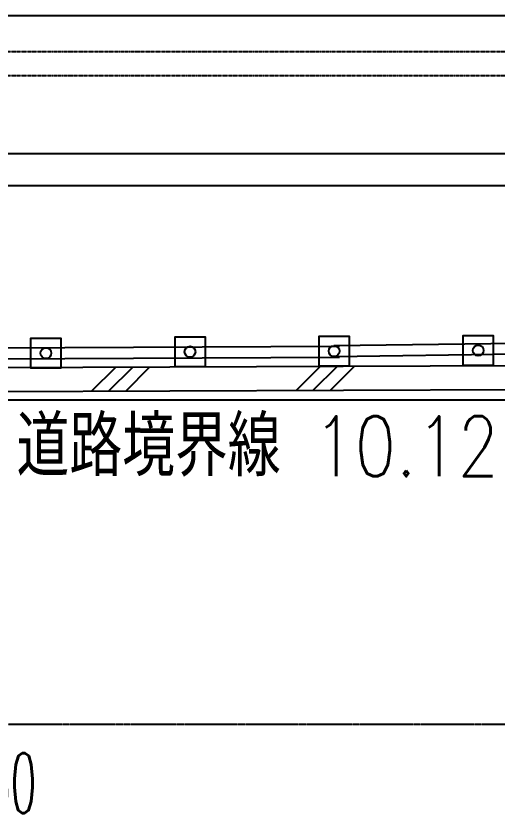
# Model space of a CAD drawing. Header units: millimetres. Extents: x 5204 to 163252, y 3613 to 115772.
# Drawn here: x 44397 to 48404, y 27907 to 34545 of the extents above; entities that cross this region are included whole.
import ezdxf

# ---------------------------------------------------------------- set-up
doc = ezdxf.new("R2010")
doc.units = ezdxf.units.MM
doc.header["$LTSCALE"] = 0.2
doc.linetypes.add('CENTER', pattern=[50.8, 31.75, -6.35, 6.35, -6.35])
doc.linetypes.add('HIDDEN', pattern=[0.375, 0.25, -0.125])
for name, color, linetype in [('0-0', 7, 'Continuous'), ('0-1', 7, 'Continuous'), ('92 設備記述', 3, 'Continuous')]:
    doc.layers.add(name, color=color, linetype=linetype)
doc.layers.add('A_通芯', color=8, linetype='Continuous', plot=False)
doc.styles.get("Standard").update_dxf_attribs({"font": 'simplex.shx', "width": 0.8, "height": 700, "bigfont": 'extfont2.shx'})
doc.styles.add('Standard-A', font='romans.shx', dxfattribs={"bigfont": 'extfont2.shx'})

msp = doc.modelspace()

# ---------------------------------------------------------------- linework, layer by layer
at = {"layer": '0-0', "color": 7, "linetype": 'Continuous'}
for p, q in [((45027, 31420), (45227.9, 31620.9)), ((45169.1, 31420.7), (45370, 31621.6)), ((45311.1, 31421.3), (45512, 31622.2)), ((46731.6, 31427.5), (46932.5, 31628.4)), ((46873.6, 31428.1), (47074.5, 31629)), ((47015.7, 31428.8), (47216.5, 31629.7))]:
    msp.add_line(p, q, dxfattribs=at)
at = {"layer": '0-1', "color": 7, "linetype": 'Continuous'}
for p, q in [((50016.6, 34545.2), (42001.6, 34545.2)), ((41706.6, 33400.2), (50196.6, 33400.2)), ((41438.6, 33132.2), (50464.6, 33132.2)), ((47045.2, 31799.6), (50598.2, 31851.2)), ((47046.5, 31709.6), (50599.5, 31761.2)), ((43268.4, 31612.3), (49349.6, 31639)), ((43269.3, 31412.3), (49350.4, 31439))]:
    msp.add_line(p, q, dxfattribs=at)
at = {"layer": '0-1', "color": 8, "linetype": 'HIDDEN', "ltscale": 30}
for p, q in [((57728.5, 34246.4), (38816.9, 34246.4)), ((57728.5, 34046.4), (38816.9, 34046.4))]:
    msp.add_line(p, q, dxfattribs=at)
at = {"layer": '0-1', "color": 7}
for p, q in [((43445.9, 31776.9), (47090.8, 31794)), ((43446.3, 31686.9), (47091.3, 31704)), ((52629.2, 31347.2), (42654.7, 31344.1))]:
    msp.add_line(p, q, dxfattribs=at)
for points in [[(44521.6, 31612.5), (44521.6, 31862.5), (44771.6, 31862.5), (44771.6, 31612.5), (44521.6, 31612.5), (44521.6, 31612.5)], [(45721.6, 31624.2), (45721.6, 31874.2), (45971.6, 31874.2), (45971.6, 31624.2), (45721.6, 31624.2), (45721.6, 31624.2)], [(46921.5, 31629.4), (46921.5, 31879.4), (47171.5, 31879.4), (47171.5, 31629.4), (46921.5, 31629.4), (46921.5, 31629.4)], [(48121.6, 31634.7), (48121.6, 31884.7), (48371.6, 31884.7), (48371.6, 31634.7), (48121.6, 31634.7), (48121.6, 31634.7)]]:
    msp.add_lwpolyline(points, close=True, dxfattribs=at)
for centre in [(47046.5, 31754.4), (48246.6, 31759.7), (44646.6, 31737.5), (45846.6, 31749.2)]:
    msp.add_circle(centre, 45, dxfattribs=at)
at = {"layer": 'A_通芯', "linetype": 'CENTER', "ltscale": 2}
msp.add_line((52824.8, 28647.2), (42521.7, 28644), dxfattribs=at)

# ---------------------------------------------------------------- texts
at = {"layer": '0-1', "color": 7, "width": 0.5}
msp.add_text('-550', height=500, rotation=359.84, dxfattribs=at).set_placement((43644.4, 27909.8))
at = {"layer": '92 設備記述', "style": 'Standard-A', "width": 0.8}
msp.add_text('道路境界線 10.12', height=500, dxfattribs=at).set_placement((44401.5, 30712.1))

doc.saveas('drawing.dxf')
